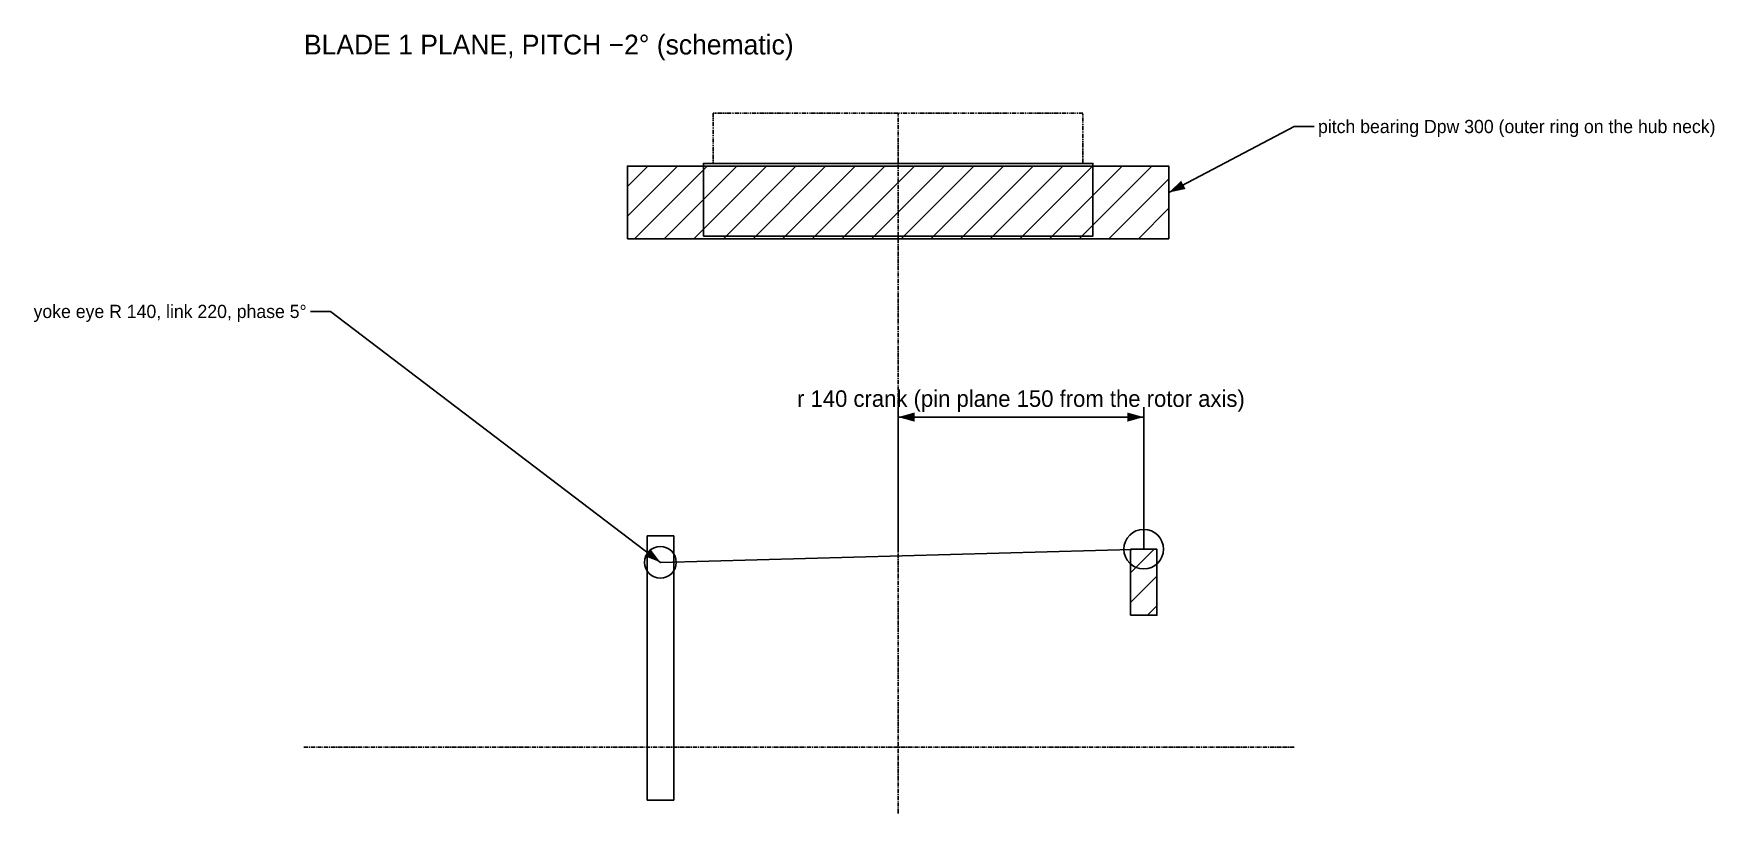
# Model space of a CAD drawing. Header units: millimetres. Extents: x -205 to 1068, y -50 to 540.
import ezdxf
from ezdxf.enums import TextEntityAlignment as Align

# ---------------------------------------------------------------- set-up
doc = ezdxf.new("R2010")
doc.units = ezdxf.units.MM
doc.linetypes.add('CENTER', pattern=[5.08, 3.175, -0.635, 0.635, -0.635])
doc.linetypes.add('PHANTOM', pattern=[6.35, 3.175, -0.635, 0.635, -0.635, 0.635, -0.635])
for name, color, linetype in [('CENTER', 1, 'CENTER'), ('DIM', 3, 'Continuous'), ('HATCH', 9, 'Continuous'), ('OUTLINE', 7, 'Continuous'), ('PHANTOM', 5, 'PHANTOM'), ('TEXT', 3, 'Continuous')]:
    doc.layers.add(name, color=color, linetype=linetype)

msp = doc.modelspace()

# ---------------------------------------------------------------- hatches: boundary and pattern name
at = {"layer": 'DIM'}
for points in [[(655, 420), (667.7, 422.7), (664.4, 428.9)], [(450, 250), (462.5, 246.5), (462.5, 253.5)], [(636, 250), (623.5, 253.5), (623.5, 246.5)], [(270, 140), (262.2, 150.4), (257.9, 144.8)]]:
    msp.add_hatch(color=7, dxfattribs=at).paths.add_polyline_path(points)
at = {"layer": 'HATCH'}
h = msp.add_hatch(dxfattribs=at)
h.set_pattern_fill('ANSI31', scale=5)
h.paths.add_polyline_path([(245, 385), (655, 385), (655, 440), (245, 440)])
h = msp.add_hatch(dxfattribs=at)
h.set_pattern_fill('ANSI31', scale=5)
h.paths.add_polyline_path([(626, 100), (646, 100), (646, 150), (626, 150)])

# ---------------------------------------------------------------- linework, layer by layer
at = {"layer": 'CENTER'}
for p, q in [((450, -50), (450, 480)), ((0, 0), (750, 0))]:
    msp.add_line(p, q, dxfattribs=at)
at = {"layer": 'DIM'}
for p, q in [((655, 420), (750, 470)), ((750, 470), (765, 470)), ((20, 330), (5, 330)), ((270, 140), (20, 330)), ((450, 150), (450, 257.5)), ((636, 150), (636, 257.5)), ((450, 250), (636, 250))]:
    msp.add_line(p, q, dxfattribs=at)
at = {"layer": 'OUTLINE'}
msp.add_line((636, 150), (270, 140), dxfattribs=at)
for points in [[(245, 385), (655, 385), (655, 440), (245, 440)], [(302.5, 387), (597.5, 387), (597.5, 442), (302.5, 442)], [(260, -40), (280, -40), (280, 160), (260, 160)], [(626, 100), (646, 100), (646, 150), (626, 150)]]:
    msp.add_lwpolyline(points, close=True, dxfattribs=at)
for centre, radius in [((636, 150), 15), ((270, 140), 12)]:
    msp.add_circle(centre, radius, dxfattribs=at)
at = {"layer": 'PHANTOM'}
msp.add_lwpolyline([(310, 442), (590, 442), (590, 480), (310, 480)], close=True, dxfattribs=at)

# ---------------------------------------------------------------- texts
at = {"layer": 'DIM'}
msp.add_text('pitch bearing Dpw 300 (outer ring on the hub neck)', height=10, dxfattribs=at).set_placement((768, 470), align=Align.MIDDLE_LEFT)
msp.add_text('yoke eye R 140, link 220, phase 5°', height=10, dxfattribs=at).set_placement((2, 330), align=Align.MIDDLE_RIGHT)
msp.add_text('r 140 crank (pin plane 150 from the rotor axis)', height=12.5, dxfattribs=at).set_placement((543, 254), align=Align.BOTTOM_CENTER)
at = {"layer": 'TEXT'}
msp.add_text('BLADE 1 PLANE, PITCH −2° (schematic)', height=15, dxfattribs=at).set_placement((0, 520), align=Align.BOTTOM_LEFT)

doc.saveas('drawing.dxf')
